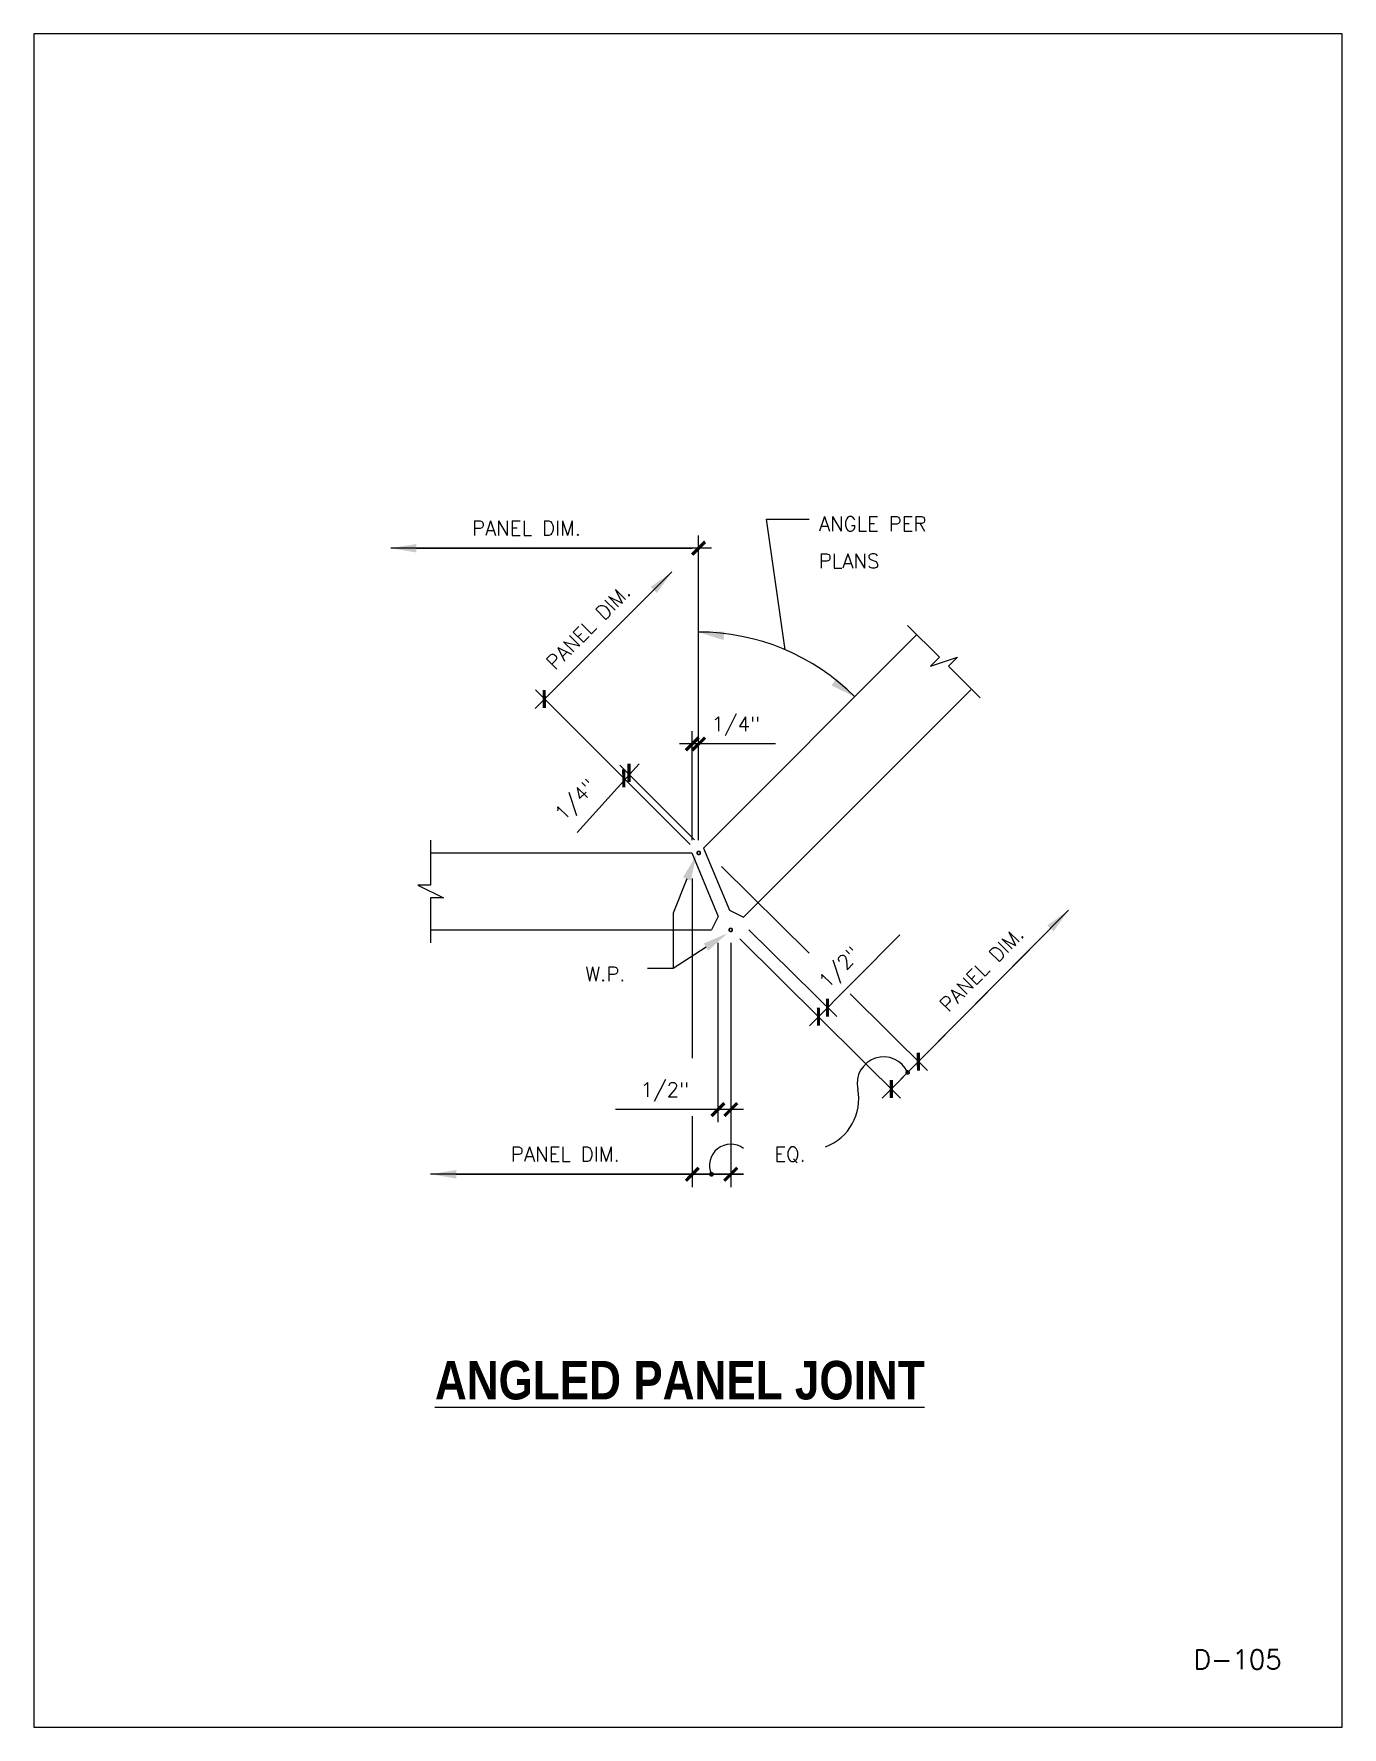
# Model space of a CAD drawing. Extents: x 0 to 8.5, y 0 to 11.
import ezdxf
from ezdxf.enums import TextEntityAlignment as Align

# ---------------------------------------------------------------- set-up
doc = ezdxf.new("R2010")
doc.units = 0
doc.header["$LTSCALE"] = 8
doc.header["$MEASUREMENT"] = 0
doc.layers.get('0').update_dxf_attribs({"linetype": 'CONTINUOUS'})
for name, color, linetype in [('DIMLINES', 7, 'CONTINUOUS'), ('OBJECT1', 1, 'CONTINUOUS'), ('OBJECT2', 5, 'CONTINUOUS'), ('TEXT', 1, 'CONTINUOUS')]:
    doc.layers.add(name, color=color, linetype=linetype)
doc.styles.add('SIMPLEX', font='SIMPLEX', dxfattribs={"width": 0.8, "height": 2})
doc.styles.get("Standard").update_dxf_attribs({"font": 'simplex.shx'})

msp = doc.modelspace()

# ---------------------------------------------------------------- linework, layer by layer
at = {"linetype": 'Continuous'}
msp.add_lwpolyline([(0, 0), (8.5, 0), (8.5, 11), (0, 11)], close=True, dxfattribs=at)
at = {"layer": 'DIMLINES'}
for p, q in [((4.319, 5.762), (4.319, 7.742)), ((4.403, 7.659), (2.319, 7.659)), ((2.486, 7.659), (4.278, 7.659)), ((3.258, 6.618), (4.146, 7.505)), ((4.028, 7.388), (3.258, 6.618)), ((4.264, 5.734), (3.259, 6.739)), ((4.819, 6.387), (4.194, 6.387)), ((4.278, 5.762), (4.278, 6.47)), ((3.933, 6.257), (3.53, 5.812)), ((4.293, 5.764), (3.807, 6.25)), ((4.242, 5.51), (4.154, 5.288)), ((4.278, 5.512), (4.278, 4.345)), ((4.467, 5.591), (5.037, 5.028)), ((4.154, 5.288), (4.153, 4.929)), ((5.512, 4.087), (6.722, 5.307)), ((4.645, 5.179), (5.216, 4.616)), ((6.605, 5.189), (5.512, 4.087)), ((4.367, 5.067), (4.153, 4.929)), ((4.444, 5.095), (4.444, 3.929)), ((4.528, 5.095), (4.528, 3.508)), ((4.587, 5.12), (5.63, 4.087)), ((5.039, 4.556), (5.626, 5.148)), ((4.153, 4.929), (3.986, 4.929)), ((4.153, 4.929), (4.028, 4.929)), ((5.303, 4.764), (5.806, 4.265)), ((4.611, 4.012), (3.778, 4.012)), ((4.278, 3.97), (4.278, 3.508)), ((4.611, 3.592), (2.578, 3.592)), ((2.744, 3.592), (4.611, 3.592))]:
    msp.add_line(p, q, dxfattribs=at)
at = {"layer": 'DIMLINES', "linetype": 'Continuous'}
msp.add_lwpolyline([(4.882, 6.999), (4.759, 7.848), (5.038, 7.848)], dxfattribs=at)
at = {"layer": 'DIMLINES', "const_width": 0.0104}
for points in [[(4.309, 5.679, 1), (4.33, 5.679, 1)], [(4.517, 5.179, 1), (4.538, 5.179, 1)], [(5.667, 4.253, 1), (5.687, 4.253, 1)], [(4.392, 3.592, 1), (4.413, 3.592, 1)]]:
    msp.add_lwpolyline(points, format="xyb", close=True, dxfattribs=at)
at = {"layer": 'DIMLINES'}
for centre, radius, start, end in [((4.319, 5.679), 1.435, 45, 90), ((5.521, 4.182), 0.172, 24.4561, 192.2463), ((5.028, 4.08), 0.331, 290.5809, 11.3099), ((4.528, 3.649), 0.138, 52.6961, 204.6236)]:
    msp.add_arc(centre, radius, start, end, dxfattribs=at)
for points in [[(4.27, 7.624), (4.285, 7.61), (4.354, 7.708), (4.368, 7.693)], [(2.486, 7.631), (2.486, 7.686), (2.319, 7.659)], [(4.008, 7.407), (4.048, 7.368), (4.146, 7.505)], [(4.48, 7.062), (4.488, 7.117), (4.319, 7.113)], [(3.326, 6.738), (3.305, 6.738), (3.327, 6.62), (3.306, 6.62)], [(5.214, 6.812), (5.182, 6.767), (5.334, 6.693)], [(4.229, 6.353), (4.243, 6.338), (4.312, 6.436), (4.327, 6.421)], [(4.27, 6.353), (4.285, 6.338), (4.354, 6.436), (4.368, 6.421)], [(3.843, 6.223), (3.822, 6.223), (3.843, 6.105), (3.823, 6.105)], [(3.877, 6.258), (3.856, 6.258), (3.878, 6.14), (3.857, 6.14)], [(4.217, 5.52), (4.268, 5.499), (4.304, 5.664)], [(6.625, 5.169), (6.585, 5.208), (6.722, 5.307)], [(4.352, 5.091), (4.382, 5.044), (4.507, 5.158)], [(5.167, 4.733), (5.146, 4.733), (5.167, 4.616), (5.146, 4.616)], [(5.108, 4.674), (5.087, 4.674), (5.108, 4.556), (5.088, 4.556)], [(5.757, 4.382), (5.736, 4.382), (5.758, 4.265), (5.737, 4.264)], [(5.581, 4.205), (5.56, 4.205), (5.582, 4.087), (5.561, 4.087)], [(4.395, 3.978), (4.41, 3.963), (4.479, 4.061), (4.493, 4.046)], [(4.479, 3.978), (4.493, 3.963), (4.562, 4.061), (4.577, 4.046)], [(4.229, 3.557), (4.243, 3.543), (4.312, 3.641), (4.327, 3.626)], [(4.479, 3.557), (4.493, 3.543), (4.562, 3.641), (4.577, 3.626)], [(2.744, 3.564), (2.744, 3.619), (2.578, 3.592)]]:
    msp.add_trace(points, dxfattribs=at)
at = {"layer": 'OBJECT1'}
for p, q in [((5.677, 7.157), (5.884, 6.951)), ((5.825, 6.892), (6.001, 6.951)), ((5.884, 6.951), (5.825, 6.892)), ((6.001, 6.951), (5.943, 6.892)), ((5.943, 6.892), (6.149, 6.686)), ((2.578, 5.762), (2.578, 5.47)), ((2.578, 5.47), (2.494, 5.47)), ((2.494, 5.47), (2.661, 5.387)), ((2.661, 5.387), (2.578, 5.387)), ((2.578, 5.387), (2.578, 5.095))]:
    msp.add_line(p, q, dxfattribs=at)
at = {"layer": 'OBJECT2'}
for p, q in [((4.351, 5.71), (5.733, 7.093)), ((4.61, 5.262), (6.087, 6.739)), ((2.578, 5.679), (4.274, 5.679)), ((4.274, 5.679), (4.446, 5.266)), ((4.351, 5.71), (4.519, 5.308)), ((4.519, 5.308), (4.61, 5.262)), ((2.578, 5.179), (4.403, 5.179)), ((4.446, 5.266), (4.403, 5.179))]:
    msp.add_line(p, q, dxfattribs=at)

# ---------------------------------------------------------------- texts
at = {"linetype": 'Continuous'}
msp.add_text('D-105', height=0.125, dxfattribs=at).set_placement((8.108, 0.377), align=Align.RIGHT)
at = {"layer": 'DIMLINES', "linetype": 'Continuous', "insert": (2.606, 2.379), "char_height": 0.25, "width": 3.875, "attachment_point": 1}
msp.add_mtext('{\\fTechnicBold|b0|i0|c2|p2;\\LANGLED PANEL JOINT}', dxfattribs=at)
at = {"layer": 'TEXT', "style": 'SIMPLEX'}
for s, p in [('PANEL DIM.', (2.847, 7.742)), ('1/4"', (4.403, 6.47)), ('W.P.', (3.582, 4.845)), ('1/2"', (3.942, 4.095)), ('PANEL DIM.', (3.099, 3.675)), ('EQ.', (4.81, 3.675))]:
    msp.add_text(s, height=0.0938, dxfattribs=at).set_placement(p)
at = {"layer": 'TEXT', "linetype": 'Continuous'}
for s, p in [('ANGLE PER', (5.1, 7.77)), ('PLANS', (5.1, 7.529))]:
    msp.add_text(s, height=0.0938, dxfattribs=at).set_placement(p)
at = {"layer": 'TEXT', "style": 'SIMPLEX'}
for s, rotation, p in [('PANEL DIM.', 45.2397, (3.386, 6.862)), ('1/4"', 45, (3.44, 5.882)), ('1/2"', 45.2397, (5.156, 4.792)), ('PANEL DIM.', 45.2397, (5.942, 4.639))]:
    msp.add_text(s, height=0.0938, rotation=rotation, dxfattribs=at).set_placement(p)

doc.saveas('drawing.dxf')
